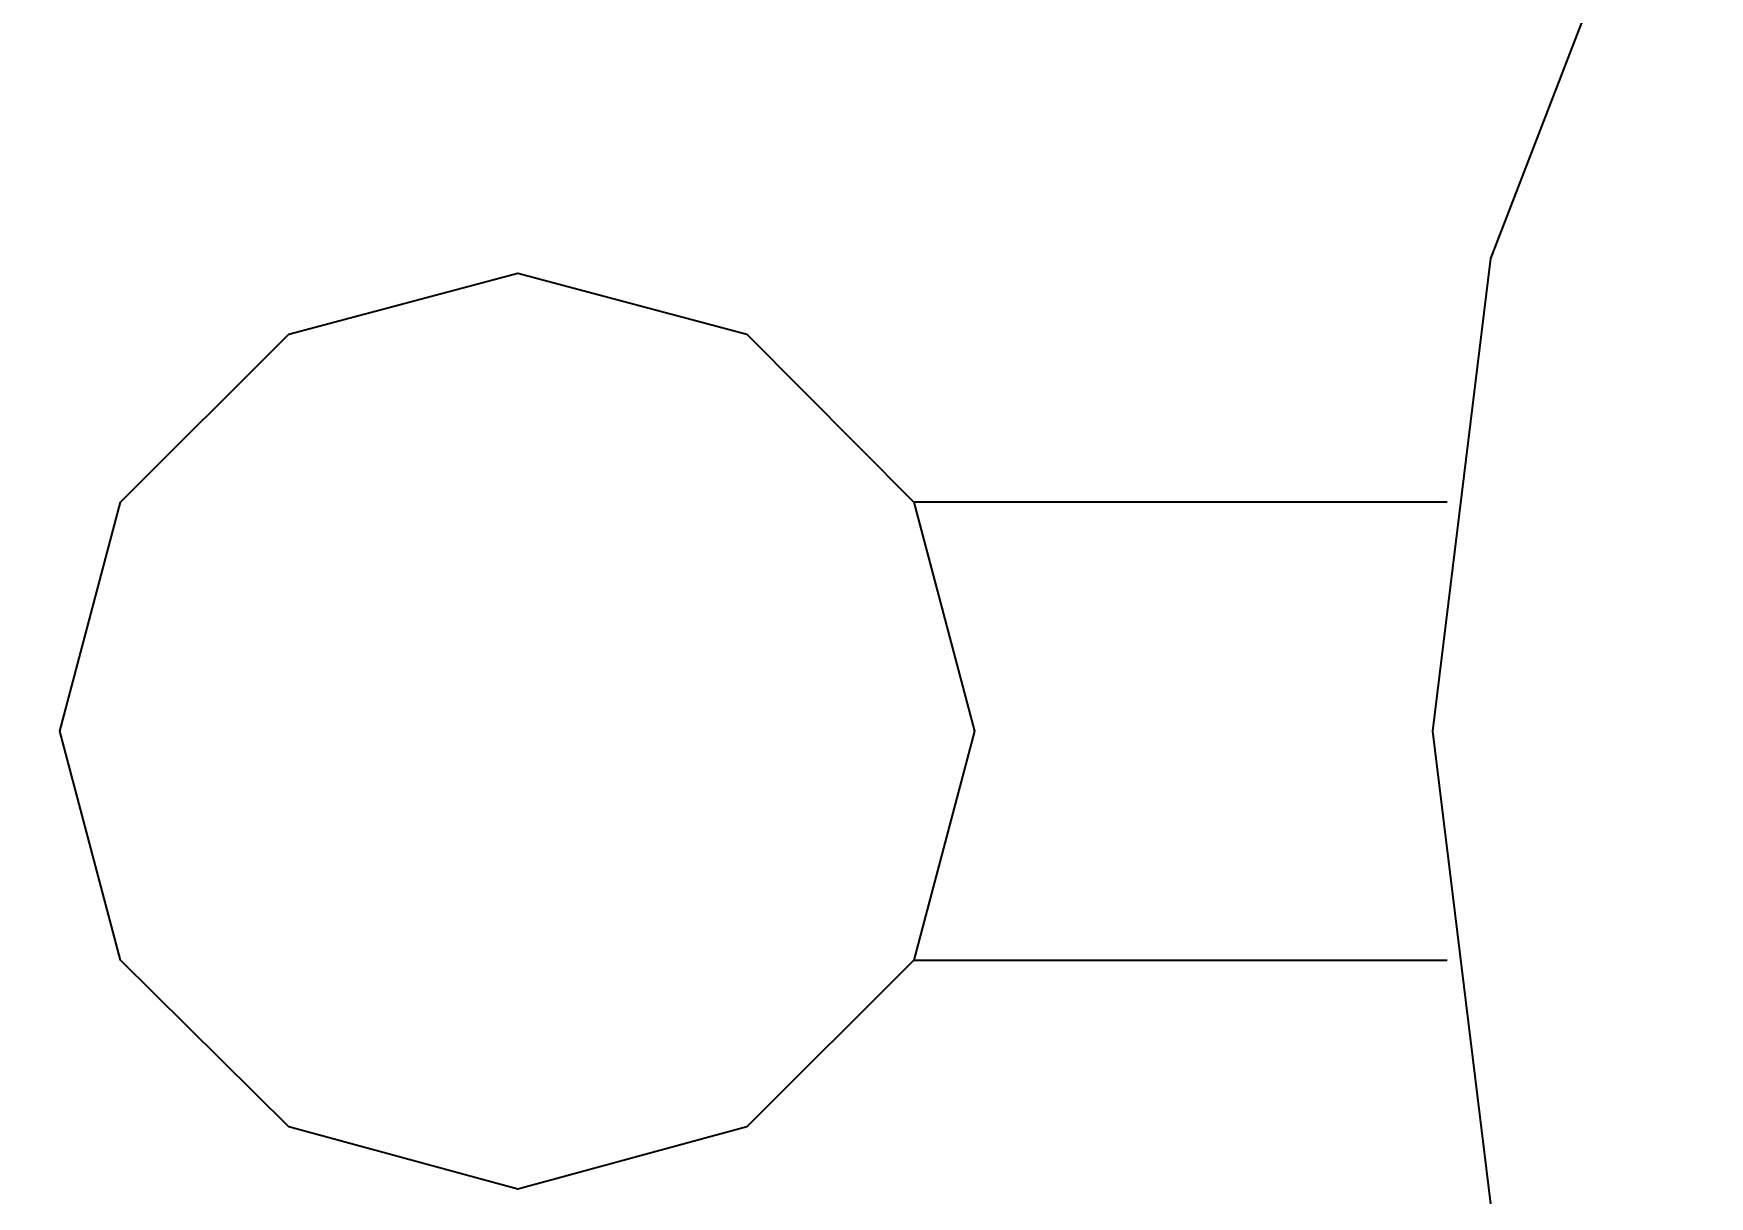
# Model space of a CAD drawing. Header units: millimetres. Extents: x -1932176 to 78768, y -1967 to 1266654.
# Drawn here: x -1729950.13 to -1729915.89, y 1218446.24 to 1218470 of the extents above; entities that cross this region are included whole.
import ezdxf

# ---------------------------------------------------------------- set-up
doc = ezdxf.new("R2010")
doc.units = ezdxf.units.MM
doc.styles.get("Standard").update_dxf_attribs({"font": 'arial.ttf'})
doc.dimstyles.new('ISO-25', dxfattribs={"dimtxt": 150, "dimasz": 2.5, "dimexe": 1.25, "dimexo": 0.625, "dimtad": 1, "dimtxsty": 'Standard', "dimcen": 2.5, "dimadec": 0, "dimazin": 0, "dimtfac": 1, "dimtmove": 0, "dimatfit": 3, "dimfxl": 1, "dimarcsym": 0})

# ---------------------------------------------------------------- blocks, each defined once
blk = doc.blocks.new('*D401')
at = {"color": 0, "lineweight": -2, "ltscale": 30, "transparency": 16777216}
for p, q in [((-1730330.11, 1218540.604), (-1730330.11, 1218036.005)), ((-1728530.055, 1218540.604), (-1728530.055, 1218036.005)), ((-1730327.61, 1218037.255), (-1728532.555, 1218037.255))]:
    blk.add_line(p, q, dxfattribs=at)
at = {"color": 0, "ltscale": 30, "transparency": 16777216}
for points in [[(-1730327.61, 1218037.671), (-1730327.61, 1218036.838), (-1730330.11, 1218037.255)], [(-1728532.555, 1218037.671), (-1728532.555, 1218036.838), (-1728530.055, 1218037.255)]]:
    blk.add_solid(points, dxfattribs=at)
at = {"layer": 'Defpoints', "color": 0, "ltscale": 30, "transparency": 16777216}
for p in [(-1730330.11, 1218541.229), (-1728530.055, 1218541.229), (-1728530.055, 1218037.255)]:
    blk.add_point(p, dxfattribs=at)
at = {"color": 0, "ltscale": 30, "transparency": 16777216, "insert": (-1729573.64, 1218088.937), "char_height": 100, "attachment_point": 5}
blk.add_mtext('1800', dxfattribs=at)
blk = doc.blocks.new('*D403')
at = {"color": 0, "lineweight": -2, "ltscale": 30, "transparency": 16777216}
for p, q in [((-1730309.43, 1218521.229), (-1730037.994, 1218521.23)), ((-1730039.244, 1218518.73), (-1730039.239, 1217043.73)), ((-1730309.424, 1217041.229), (-1730037.989, 1217041.23))]:
    blk.add_line(p, q, dxfattribs=at)
at = {"color": 0, "ltscale": 30, "transparency": 16777216}
for points in [[(-1730038.828, 1218518.73), (-1730039.661, 1218518.73), (-1730039.244, 1218521.23)], [(-1730038.822, 1217043.73), (-1730039.655, 1217043.73), (-1730039.239, 1217041.23)]]:
    blk.add_solid(points, dxfattribs=at)
at = {"layer": 'Defpoints', "color": 0, "ltscale": 30, "transparency": 16777216}
for p in [(-1730310.055, 1218521.229), (-1730310.049, 1217041.229), (-1730039.239, 1217041.23)]:
    blk.add_point(p, dxfattribs=at)
at = {"color": 0, "ltscale": 30, "transparency": 16777216, "insert": (-1729962.031, 1217793.429), "char_height": 150, "attachment_point": 5, "rotation": 270.0002}
blk.add_mtext('1480', dxfattribs=at)

msp = doc.modelspace()

# ---------------------------------------------------------------- linework, layer by layer
for points in [[(-1729920.36108, 1218465.40018), (-1729916.86625, 1218474.46306)], [(-1729920.36108, 1218465.40018), (-1729916.86625, 1218474.46306)], [(-1729920.36108, 1218465.40018), (-1729916.86625, 1218474.46306)], [(-1729920.36108, 1218465.40018), (-1729916.86625, 1218474.46306)], [(-1729920.36108, 1218465.40018), (-1729916.86625, 1218474.46306)], [(-1729920.36108, 1218465.40018), (-1729916.86625, 1218474.46306)], [(-1729920.36108, 1218465.40018), (-1729916.86625, 1218474.46306)], [(-1729920.36108, 1218465.40018), (-1729916.86625, 1218474.46306)], [(-1729920.36108, 1218465.40018), (-1729916.86625, 1218474.46306)], [(-1729920.36108, 1218465.40018), (-1729916.86625, 1218474.46306)], [(-1729920.36108, 1218465.40018), (-1729916.86625, 1218474.46306)], [(-1729920.36108, 1218465.40018), (-1729916.86625, 1218474.46306)], [(-1729920.36108, 1218465.40018), (-1729916.86625, 1218474.46306)], [(-1729920.36108, 1218465.40018), (-1729916.86625, 1218474.46306)], [(-1729920.36108, 1218465.40018), (-1729916.86625, 1218474.46306)], [(-1729920.36108, 1218465.40018), (-1729916.86625, 1218474.46306)], [(-1729920.36108, 1218465.40018), (-1729916.86625, 1218474.46306)], [(-1729920.36108, 1218465.40018), (-1729916.86625, 1218474.46306)], [(-1729920.36108, 1218465.40018), (-1729916.86625, 1218474.46306)], [(-1729920.36108, 1218465.40018), (-1729916.86625, 1218474.46306)], [(-1729920.36108, 1218465.40018), (-1729916.86625, 1218474.46306)], [(-1729920.36108, 1218465.40018), (-1729916.86625, 1218474.46306)], [(-1729920.36108, 1218465.40018), (-1729916.86625, 1218474.46306)], [(-1729920.36108, 1218465.40018), (-1729916.86625, 1218474.46306)], [(-1729920.36108, 1218465.40018), (-1729916.86625, 1218474.46306)], [(-1729920.36108, 1218465.40018), (-1729916.86625, 1218474.46306)], [(-1729920.36108, 1218465.40018), (-1729916.86625, 1218474.46306)], [(-1729920.36108, 1218465.40018), (-1729916.86625, 1218474.46306)], [(-1729920.36108, 1218465.40018), (-1729916.86625, 1218474.46306)], [(-1729920.36108, 1218465.40018), (-1729916.86625, 1218474.46306)], [(-1729920.36108, 1218465.40018), (-1729916.86625, 1218474.46306)], [(-1729920.36108, 1218465.40018), (-1729916.86625, 1218474.46306)], [(-1729920.36108, 1218465.40018), (-1729916.86625, 1218474.46306)], [(-1729920.36108, 1218465.40018), (-1729916.86625, 1218474.46306)], [(-1729920.36108, 1218465.40018), (-1729916.86625, 1218474.46306)], [(-1729920.36108, 1218465.40018), (-1729916.86625, 1218474.46306)], [(-1729920.36108, 1218465.40018), (-1729916.86625, 1218474.46306)], [(-1729920.36108, 1218465.40018), (-1729916.86625, 1218474.46306)], [(-1729920.36108, 1218465.40018), (-1729916.86625, 1218474.46306)], [(-1729920.36108, 1218465.40018), (-1729916.86625, 1218474.46306)], [(-1729920.36108, 1218465.40018), (-1729916.86625, 1218474.46306)], [(-1729920.36108, 1218465.40018), (-1729916.86625, 1218474.46306)], [(-1729921.54577, 1218455.74497), (-1729920.36108, 1218465.40018)], [(-1729921.54577, 1218455.74497), (-1729920.36108, 1218465.40018)], [(-1729921.54577, 1218455.74497), (-1729920.36108, 1218465.40018)], [(-1729921.54577, 1218455.74497), (-1729920.36108, 1218465.40018)], [(-1729921.54577, 1218455.74497), (-1729920.36108, 1218465.40018)], [(-1729921.54577, 1218455.74497), (-1729920.36108, 1218465.40018)], [(-1729921.54577, 1218455.74497), (-1729920.36108, 1218465.40018)], [(-1729921.54577, 1218455.74497), (-1729920.36108, 1218465.40018)], [(-1729921.54577, 1218455.74497), (-1729920.36108, 1218465.40018)], [(-1729921.54577, 1218455.74497), (-1729920.36108, 1218465.40018)], [(-1729921.54577, 1218455.74497), (-1729920.36108, 1218465.40018)], [(-1729921.54577, 1218455.74497), (-1729920.36108, 1218465.40018)], [(-1729921.54577, 1218455.74497), (-1729920.36108, 1218465.40018)], [(-1729921.54577, 1218455.74497), (-1729920.36108, 1218465.40018)], [(-1729921.54577, 1218455.74497), (-1729920.36108, 1218465.40018)], [(-1729921.54577, 1218455.74497), (-1729920.36108, 1218465.40018)], [(-1729921.54577, 1218455.74497), (-1729920.36108, 1218465.40018)], [(-1729921.54577, 1218455.74497), (-1729920.36108, 1218465.40018)], [(-1729921.54577, 1218455.74497), (-1729920.36108, 1218465.40018)], [(-1729921.54577, 1218455.74497), (-1729920.36108, 1218465.40018)], [(-1729921.54577, 1218455.74497), (-1729920.36108, 1218465.40018)], [(-1729921.54577, 1218455.74497), (-1729920.36108, 1218465.40018)], [(-1729921.54577, 1218455.74497), (-1729920.36108, 1218465.40018)], [(-1729921.54577, 1218455.74497), (-1729920.36108, 1218465.40018)], [(-1729921.54577, 1218455.74497), (-1729920.36108, 1218465.40018)], [(-1729921.54577, 1218455.74497), (-1729920.36108, 1218465.40018)], [(-1729921.54577, 1218455.74497), (-1729920.36108, 1218465.40018)], [(-1729921.54577, 1218455.74497), (-1729920.36108, 1218465.40018)], [(-1729921.54577, 1218455.74497), (-1729920.36108, 1218465.40018)], [(-1729921.54577, 1218455.74497), (-1729920.36108, 1218465.40018)], [(-1729921.54577, 1218455.74497), (-1729920.36108, 1218465.40018)], [(-1729921.54577, 1218455.74497), (-1729920.36108, 1218465.40018)], [(-1729921.54577, 1218455.74497), (-1729920.36108, 1218465.40018)], [(-1729921.54577, 1218455.74497), (-1729920.36108, 1218465.40018)], [(-1729921.54577, 1218455.74497), (-1729920.36108, 1218465.40018)], [(-1729921.54577, 1218455.74497), (-1729920.36108, 1218465.40018)], [(-1729921.54577, 1218455.74497), (-1729920.36108, 1218465.40018)], [(-1729921.54577, 1218455.74497), (-1729920.36108, 1218465.40018)], [(-1729921.54577, 1218455.74497), (-1729920.36108, 1218465.40018)], [(-1729921.54577, 1218455.74497), (-1729920.36108, 1218465.40018)], [(-1729921.54577, 1218455.74497), (-1729920.36108, 1218465.40018)], [(-1729921.54577, 1218455.74497), (-1729920.36108, 1218465.40018)], [(-1729921.2496, 1218460.42449), (-1729932.14874, 1218460.42449)], [(-1729921.2496, 1218460.42449), (-1729932.14874, 1218460.42449)], [(-1729921.2496, 1218460.42449), (-1729932.14874, 1218460.42449)], [(-1729921.2496, 1218460.42449), (-1729932.14874, 1218460.42449)], [(-1729921.2496, 1218460.42449), (-1729932.14874, 1218460.42449)], [(-1729921.2496, 1218460.42449), (-1729932.14874, 1218460.42449)], [(-1729921.2496, 1218460.42449), (-1729932.14874, 1218460.42449)], [(-1729921.2496, 1218460.42449), (-1729932.14874, 1218460.42449)], [(-1729921.2496, 1218460.42449), (-1729932.14874, 1218460.42449)], [(-1729921.2496, 1218460.42449), (-1729932.14874, 1218460.42449)], [(-1729921.2496, 1218460.42449), (-1729932.14874, 1218460.42449)], [(-1729921.2496, 1218460.42449), (-1729932.14874, 1218460.42449)], [(-1729921.2496, 1218460.42449), (-1729932.14874, 1218460.42449)], [(-1729921.2496, 1218460.42449), (-1729932.14874, 1218460.42449)], [(-1729921.2496, 1218460.42449), (-1729932.14874, 1218460.42449)], [(-1729921.2496, 1218460.42449), (-1729932.14874, 1218460.42449)], [(-1729921.2496, 1218460.42449), (-1729932.14874, 1218460.42449)], [(-1729921.2496, 1218460.42449), (-1729932.14874, 1218460.42449)], [(-1729921.2496, 1218460.42449), (-1729932.14874, 1218460.42449)], [(-1729921.2496, 1218460.42449), (-1729932.14874, 1218460.42449)], [(-1729921.2496, 1218460.42449), (-1729932.14874, 1218460.42449)], [(-1729921.2496, 1218460.42449), (-1729932.14874, 1218460.42449)], [(-1729921.2496, 1218460.42449), (-1729932.14874, 1218460.42449)], [(-1729921.2496, 1218460.42449), (-1729932.14874, 1218460.42449)], [(-1729921.2496, 1218460.42449), (-1729932.14874, 1218460.42449)], [(-1729921.2496, 1218460.42449), (-1729932.14874, 1218460.42449)], [(-1729921.2496, 1218460.42449), (-1729932.14874, 1218460.42449)], [(-1729921.2496, 1218460.42449), (-1729932.14874, 1218460.42449)], [(-1729921.2496, 1218460.42449), (-1729932.14874, 1218460.42449)], [(-1729921.2496, 1218460.42449), (-1729932.14874, 1218460.42449)], [(-1729921.2496, 1218460.42449), (-1729932.14874, 1218460.42449)], [(-1729921.2496, 1218460.42449), (-1729932.14874, 1218460.42449)], [(-1729921.2496, 1218460.42449), (-1729932.14874, 1218460.42449)], [(-1729921.2496, 1218460.42449), (-1729932.14874, 1218460.42449)], [(-1729921.2496, 1218460.42449), (-1729932.14874, 1218460.42449)], [(-1729921.2496, 1218460.42449), (-1729932.14874, 1218460.42449)], [(-1729921.2496, 1218460.42449), (-1729932.14874, 1218460.42449)], [(-1729921.2496, 1218460.42449), (-1729932.14874, 1218460.42449)], [(-1729921.2496, 1218460.42449), (-1729932.14874, 1218460.42449)], [(-1729921.2496, 1218460.42449), (-1729932.14874, 1218460.42449)], [(-1729921.2496, 1218460.42449), (-1729932.14874, 1218460.42449)], [(-1729921.2496, 1218460.42449), (-1729932.14874, 1218460.42449)], [(-1729920.36108, 1218446.08975), (-1729921.54577, 1218455.74497)], [(-1729920.36108, 1218446.08975), (-1729921.54577, 1218455.74497)], [(-1729920.36108, 1218446.08975), (-1729921.54577, 1218455.74497)], [(-1729920.36108, 1218446.08975), (-1729921.54577, 1218455.74497)], [(-1729920.36108, 1218446.08975), (-1729921.54577, 1218455.74497)], [(-1729920.36108, 1218446.08975), (-1729921.54577, 1218455.74497)], [(-1729920.36108, 1218446.08975), (-1729921.54577, 1218455.74497)], [(-1729920.36108, 1218446.08975), (-1729921.54577, 1218455.74497)], [(-1729920.36108, 1218446.08975), (-1729921.54577, 1218455.74497)], [(-1729920.36108, 1218446.08975), (-1729921.54577, 1218455.74497)], [(-1729920.36108, 1218446.08975), (-1729921.54577, 1218455.74497)], [(-1729920.36108, 1218446.08975), (-1729921.54577, 1218455.74497)], [(-1729920.36108, 1218446.08975), (-1729921.54577, 1218455.74497)], [(-1729920.36108, 1218446.08975), (-1729921.54577, 1218455.74497)], [(-1729920.36108, 1218446.08975), (-1729921.54577, 1218455.74497)], [(-1729920.36108, 1218446.08975), (-1729921.54577, 1218455.74497)], [(-1729920.36108, 1218446.08975), (-1729921.54577, 1218455.74497)], [(-1729920.36108, 1218446.08975), (-1729921.54577, 1218455.74497)], [(-1729920.36108, 1218446.08975), (-1729921.54577, 1218455.74497)], [(-1729920.36108, 1218446.08975), (-1729921.54577, 1218455.74497)], [(-1729920.36108, 1218446.08975), (-1729921.54577, 1218455.74497)], [(-1729920.36108, 1218446.08975), (-1729921.54577, 1218455.74497)], [(-1729920.36108, 1218446.08975), (-1729921.54577, 1218455.74497)], [(-1729920.36108, 1218446.08975), (-1729921.54577, 1218455.74497)], [(-1729920.36108, 1218446.08975), (-1729921.54577, 1218455.74497)], [(-1729920.36108, 1218446.08975), (-1729921.54577, 1218455.74497)], [(-1729920.36108, 1218446.08975), (-1729921.54577, 1218455.74497)], [(-1729920.36108, 1218446.08975), (-1729921.54577, 1218455.74497)], [(-1729920.36108, 1218446.08975), (-1729921.54577, 1218455.74497)], [(-1729920.36108, 1218446.08975), (-1729921.54577, 1218455.74497)], [(-1729920.36108, 1218446.08975), (-1729921.54577, 1218455.74497)], [(-1729920.36108, 1218446.08975), (-1729921.54577, 1218455.74497)], [(-1729920.36108, 1218446.08975), (-1729921.54577, 1218455.74497)], [(-1729920.36108, 1218446.08975), (-1729921.54577, 1218455.74497)], [(-1729920.36108, 1218446.08975), (-1729921.54577, 1218455.74497)], [(-1729920.36108, 1218446.08975), (-1729921.54577, 1218455.74497)], [(-1729920.36108, 1218446.08975), (-1729921.54577, 1218455.74497)], [(-1729920.36108, 1218446.08975), (-1729921.54577, 1218455.74497)], [(-1729920.36108, 1218446.08975), (-1729921.54577, 1218455.74497)], [(-1729920.36108, 1218446.08975), (-1729921.54577, 1218455.74497)], [(-1729920.36108, 1218446.08975), (-1729921.54577, 1218455.74497)], [(-1729920.36108, 1218446.08975), (-1729921.54577, 1218455.74497)], [(-1729932.14874, 1218451.06544), (-1729921.2496, 1218451.06544)], [(-1729932.14874, 1218451.06544), (-1729921.2496, 1218451.06544)], [(-1729932.14874, 1218451.06544), (-1729921.2496, 1218451.06544)], [(-1729932.14874, 1218451.06544), (-1729921.2496, 1218451.06544)], [(-1729932.14874, 1218451.06544), (-1729921.2496, 1218451.06544)], [(-1729932.14874, 1218451.06544), (-1729921.2496, 1218451.06544)], [(-1729932.14874, 1218451.06544), (-1729921.2496, 1218451.06544)], [(-1729932.14874, 1218451.06544), (-1729921.2496, 1218451.06544)], [(-1729932.14874, 1218451.06544), (-1729921.2496, 1218451.06544)], [(-1729932.14874, 1218451.06544), (-1729921.2496, 1218451.06544)], [(-1729932.14874, 1218451.06544), (-1729921.2496, 1218451.06544)], [(-1729932.14874, 1218451.06544), (-1729921.2496, 1218451.06544)], [(-1729932.14874, 1218451.06544), (-1729921.2496, 1218451.06544)], [(-1729932.14874, 1218451.06544), (-1729921.2496, 1218451.06544)], [(-1729932.14874, 1218451.06544), (-1729921.2496, 1218451.06544)], [(-1729932.14874, 1218451.06544), (-1729921.2496, 1218451.06544)], [(-1729932.14874, 1218451.06544), (-1729921.2496, 1218451.06544)], [(-1729932.14874, 1218451.06544), (-1729921.2496, 1218451.06544)], [(-1729932.14874, 1218451.06544), (-1729921.2496, 1218451.06544)], [(-1729932.14874, 1218451.06544), (-1729921.2496, 1218451.06544)], [(-1729932.14874, 1218451.06544), (-1729921.2496, 1218451.06544)], [(-1729932.14874, 1218451.06544), (-1729921.2496, 1218451.06544)], [(-1729932.14874, 1218451.06544), (-1729921.2496, 1218451.06544)], [(-1729932.14874, 1218451.06544), (-1729921.2496, 1218451.06544)], [(-1729932.14874, 1218451.06544), (-1729921.2496, 1218451.06544)], [(-1729932.14874, 1218451.06544), (-1729921.2496, 1218451.06544)], [(-1729932.14874, 1218451.06544), (-1729921.2496, 1218451.06544)], [(-1729932.14874, 1218451.06544), (-1729921.2496, 1218451.06544)], [(-1729932.14874, 1218451.06544), (-1729921.2496, 1218451.06544)], [(-1729932.14874, 1218451.06544), (-1729921.2496, 1218451.06544)], [(-1729932.14874, 1218451.06544), (-1729921.2496, 1218451.06544)], [(-1729932.14874, 1218451.06544), (-1729921.2496, 1218451.06544)], [(-1729932.14874, 1218451.06544), (-1729921.2496, 1218451.06544)], [(-1729932.14874, 1218451.06544), (-1729921.2496, 1218451.06544)], [(-1729932.14874, 1218451.06544), (-1729921.2496, 1218451.06544)], [(-1729932.14874, 1218451.06544), (-1729921.2496, 1218451.06544)], [(-1729932.14874, 1218451.06544), (-1729921.2496, 1218451.06544)], [(-1729932.14874, 1218451.06544), (-1729921.2496, 1218451.06544)], [(-1729932.14874, 1218451.06544), (-1729921.2496, 1218451.06544)], [(-1729932.14874, 1218451.06544), (-1729921.2496, 1218451.06544)], [(-1729932.14874, 1218451.06544), (-1729921.2496, 1218451.06544)], [(-1729932.14874, 1218451.06544), (-1729921.2496, 1218451.06544)]]:
    msp.add_lwpolyline(points)
msp.add_lwpolyline([(-1729948.34937, 1218451.06544), (-1729949.59329, 1218455.74497), (-1729948.34937, 1218460.42449), (-1729944.91377, 1218463.86009), (-1729940.23425, 1218465.10401), (-1729935.55472, 1218463.86009), (-1729932.14874, 1218460.42449), (-1729930.90482, 1218455.74497), (-1729932.14874, 1218451.06544), (-1729935.55472, 1218447.65946), (-1729940.23425, 1218446.38592), (-1729944.91377, 1218447.65946)], close=True)
msp.add_lwpolyline([(-1729948.34937, 1218451.06544), (-1729949.59329, 1218455.74497), (-1729948.34937, 1218460.42449), (-1729944.91377, 1218463.86009), (-1729940.23425, 1218465.10401), (-1729935.55472, 1218463.86009), (-1729932.14874, 1218460.42449), (-1729930.90482, 1218455.74497), (-1729932.14874, 1218451.06544), (-1729935.55472, 1218447.65946), (-1729940.23425, 1218446.38592), (-1729944.91377, 1218447.65946)], close=True)
msp.add_lwpolyline([(-1729948.34937, 1218451.06544), (-1729949.59329, 1218455.74497), (-1729948.34937, 1218460.42449), (-1729944.91377, 1218463.86009), (-1729940.23425, 1218465.10401), (-1729935.55472, 1218463.86009), (-1729932.14874, 1218460.42449), (-1729930.90482, 1218455.74497), (-1729932.14874, 1218451.06544), (-1729935.55472, 1218447.65946), (-1729940.23425, 1218446.38592), (-1729944.91377, 1218447.65946)], close=True)
msp.add_lwpolyline([(-1729948.34937, 1218451.06544), (-1729949.59329, 1218455.74497), (-1729948.34937, 1218460.42449), (-1729944.91377, 1218463.86009), (-1729940.23425, 1218465.10401), (-1729935.55472, 1218463.86009), (-1729932.14874, 1218460.42449), (-1729930.90482, 1218455.74497), (-1729932.14874, 1218451.06544), (-1729935.55472, 1218447.65946), (-1729940.23425, 1218446.38592), (-1729944.91377, 1218447.65946)], close=True)
msp.add_lwpolyline([(-1729948.34937, 1218451.06544), (-1729949.59329, 1218455.74497), (-1729948.34937, 1218460.42449), (-1729944.91377, 1218463.86009), (-1729940.23425, 1218465.10401), (-1729935.55472, 1218463.86009), (-1729932.14874, 1218460.42449), (-1729930.90482, 1218455.74497), (-1729932.14874, 1218451.06544), (-1729935.55472, 1218447.65946), (-1729940.23425, 1218446.38592), (-1729944.91377, 1218447.65946)], close=True)
msp.add_lwpolyline([(-1729948.34937, 1218451.06544), (-1729949.59329, 1218455.74497), (-1729948.34937, 1218460.42449), (-1729944.91377, 1218463.86009), (-1729940.23425, 1218465.10401), (-1729935.55472, 1218463.86009), (-1729932.14874, 1218460.42449), (-1729930.90482, 1218455.74497), (-1729932.14874, 1218451.06544), (-1729935.55472, 1218447.65946), (-1729940.23425, 1218446.38592), (-1729944.91377, 1218447.65946)], close=True)
msp.add_lwpolyline([(-1729948.34937, 1218451.06544), (-1729949.59329, 1218455.74497), (-1729948.34937, 1218460.42449), (-1729944.91377, 1218463.86009), (-1729940.23425, 1218465.10401), (-1729935.55472, 1218463.86009), (-1729932.14874, 1218460.42449), (-1729930.90482, 1218455.74497), (-1729932.14874, 1218451.06544), (-1729935.55472, 1218447.65946), (-1729940.23425, 1218446.38592), (-1729944.91377, 1218447.65946)], close=True)
msp.add_lwpolyline([(-1729948.34937, 1218451.06544), (-1729949.59329, 1218455.74497), (-1729948.34937, 1218460.42449), (-1729944.91377, 1218463.86009), (-1729940.23425, 1218465.10401), (-1729935.55472, 1218463.86009), (-1729932.14874, 1218460.42449), (-1729930.90482, 1218455.74497), (-1729932.14874, 1218451.06544), (-1729935.55472, 1218447.65946), (-1729940.23425, 1218446.38592), (-1729944.91377, 1218447.65946)], close=True)
msp.add_lwpolyline([(-1729948.34937, 1218451.06544), (-1729949.59329, 1218455.74497), (-1729948.34937, 1218460.42449), (-1729944.91377, 1218463.86009), (-1729940.23425, 1218465.10401), (-1729935.55472, 1218463.86009), (-1729932.14874, 1218460.42449), (-1729930.90482, 1218455.74497), (-1729932.14874, 1218451.06544), (-1729935.55472, 1218447.65946), (-1729940.23425, 1218446.38592), (-1729944.91377, 1218447.65946)], close=True)
msp.add_lwpolyline([(-1729948.34937, 1218451.06544), (-1729949.59329, 1218455.74497), (-1729948.34937, 1218460.42449), (-1729944.91377, 1218463.86009), (-1729940.23425, 1218465.10401), (-1729935.55472, 1218463.86009), (-1729932.14874, 1218460.42449), (-1729930.90482, 1218455.74497), (-1729932.14874, 1218451.06544), (-1729935.55472, 1218447.65946), (-1729940.23425, 1218446.38592), (-1729944.91377, 1218447.65946)], close=True)
msp.add_lwpolyline([(-1729948.34937, 1218451.06544), (-1729949.59329, 1218455.74497), (-1729948.34937, 1218460.42449), (-1729944.91377, 1218463.86009), (-1729940.23425, 1218465.10401), (-1729935.55472, 1218463.86009), (-1729932.14874, 1218460.42449), (-1729930.90482, 1218455.74497), (-1729932.14874, 1218451.06544), (-1729935.55472, 1218447.65946), (-1729940.23425, 1218446.38592), (-1729944.91377, 1218447.65946)], close=True)
msp.add_lwpolyline([(-1729948.34937, 1218451.06544), (-1729949.59329, 1218455.74497), (-1729948.34937, 1218460.42449), (-1729944.91377, 1218463.86009), (-1729940.23425, 1218465.10401), (-1729935.55472, 1218463.86009), (-1729932.14874, 1218460.42449), (-1729930.90482, 1218455.74497), (-1729932.14874, 1218451.06544), (-1729935.55472, 1218447.65946), (-1729940.23425, 1218446.38592), (-1729944.91377, 1218447.65946)], close=True)
msp.add_lwpolyline([(-1729948.34937, 1218451.06544), (-1729949.59329, 1218455.74497), (-1729948.34937, 1218460.42449), (-1729944.91377, 1218463.86009), (-1729940.23425, 1218465.10401), (-1729935.55472, 1218463.86009), (-1729932.14874, 1218460.42449), (-1729930.90482, 1218455.74497), (-1729932.14874, 1218451.06544), (-1729935.55472, 1218447.65946), (-1729940.23425, 1218446.38592), (-1729944.91377, 1218447.65946)], close=True)
msp.add_lwpolyline([(-1729948.34937, 1218451.06544), (-1729949.59329, 1218455.74497), (-1729948.34937, 1218460.42449), (-1729944.91377, 1218463.86009), (-1729940.23425, 1218465.10401), (-1729935.55472, 1218463.86009), (-1729932.14874, 1218460.42449), (-1729930.90482, 1218455.74497), (-1729932.14874, 1218451.06544), (-1729935.55472, 1218447.65946), (-1729940.23425, 1218446.38592), (-1729944.91377, 1218447.65946)], close=True)
msp.add_lwpolyline([(-1729948.34937, 1218451.06544), (-1729949.59329, 1218455.74497), (-1729948.34937, 1218460.42449), (-1729944.91377, 1218463.86009), (-1729940.23425, 1218465.10401), (-1729935.55472, 1218463.86009), (-1729932.14874, 1218460.42449), (-1729930.90482, 1218455.74497), (-1729932.14874, 1218451.06544), (-1729935.55472, 1218447.65946), (-1729940.23425, 1218446.38592), (-1729944.91377, 1218447.65946)], close=True)
msp.add_lwpolyline([(-1729948.34937, 1218451.06544), (-1729949.59329, 1218455.74497), (-1729948.34937, 1218460.42449), (-1729944.91377, 1218463.86009), (-1729940.23425, 1218465.10401), (-1729935.55472, 1218463.86009), (-1729932.14874, 1218460.42449), (-1729930.90482, 1218455.74497), (-1729932.14874, 1218451.06544), (-1729935.55472, 1218447.65946), (-1729940.23425, 1218446.38592), (-1729944.91377, 1218447.65946)], close=True)
msp.add_lwpolyline([(-1729948.34937, 1218451.06544), (-1729949.59329, 1218455.74497), (-1729948.34937, 1218460.42449), (-1729944.91377, 1218463.86009), (-1729940.23425, 1218465.10401), (-1729935.55472, 1218463.86009), (-1729932.14874, 1218460.42449), (-1729930.90482, 1218455.74497), (-1729932.14874, 1218451.06544), (-1729935.55472, 1218447.65946), (-1729940.23425, 1218446.38592), (-1729944.91377, 1218447.65946)], close=True)
msp.add_lwpolyline([(-1729948.34937, 1218451.06544), (-1729949.59329, 1218455.74497), (-1729948.34937, 1218460.42449), (-1729944.91377, 1218463.86009), (-1729940.23425, 1218465.10401), (-1729935.55472, 1218463.86009), (-1729932.14874, 1218460.42449), (-1729930.90482, 1218455.74497), (-1729932.14874, 1218451.06544), (-1729935.55472, 1218447.65946), (-1729940.23425, 1218446.38592), (-1729944.91377, 1218447.65946)], close=True)
msp.add_lwpolyline([(-1729948.34937, 1218451.06544), (-1729949.59329, 1218455.74497), (-1729948.34937, 1218460.42449), (-1729944.91377, 1218463.86009), (-1729940.23425, 1218465.10401), (-1729935.55472, 1218463.86009), (-1729932.14874, 1218460.42449), (-1729930.90482, 1218455.74497), (-1729932.14874, 1218451.06544), (-1729935.55472, 1218447.65946), (-1729940.23425, 1218446.38592), (-1729944.91377, 1218447.65946)], close=True)
msp.add_lwpolyline([(-1729948.34937, 1218451.06544), (-1729949.59329, 1218455.74497), (-1729948.34937, 1218460.42449), (-1729944.91377, 1218463.86009), (-1729940.23425, 1218465.10401), (-1729935.55472, 1218463.86009), (-1729932.14874, 1218460.42449), (-1729930.90482, 1218455.74497), (-1729932.14874, 1218451.06544), (-1729935.55472, 1218447.65946), (-1729940.23425, 1218446.38592), (-1729944.91377, 1218447.65946)], close=True)
msp.add_lwpolyline([(-1729948.34937, 1218451.06544), (-1729949.59329, 1218455.74497), (-1729948.34937, 1218460.42449), (-1729944.91377, 1218463.86009), (-1729940.23425, 1218465.10401), (-1729935.55472, 1218463.86009), (-1729932.14874, 1218460.42449), (-1729930.90482, 1218455.74497), (-1729932.14874, 1218451.06544), (-1729935.55472, 1218447.65946), (-1729940.23425, 1218446.38592), (-1729944.91377, 1218447.65946)], close=True)
msp.add_lwpolyline([(-1729948.34937, 1218451.06544), (-1729949.59329, 1218455.74497), (-1729948.34937, 1218460.42449), (-1729944.91377, 1218463.86009), (-1729940.23425, 1218465.10401), (-1729935.55472, 1218463.86009), (-1729932.14874, 1218460.42449), (-1729930.90482, 1218455.74497), (-1729932.14874, 1218451.06544), (-1729935.55472, 1218447.65946), (-1729940.23425, 1218446.38592), (-1729944.91377, 1218447.65946)], close=True)
msp.add_lwpolyline([(-1729948.34937, 1218451.06544), (-1729949.59329, 1218455.74497), (-1729948.34937, 1218460.42449), (-1729944.91377, 1218463.86009), (-1729940.23425, 1218465.10401), (-1729935.55472, 1218463.86009), (-1729932.14874, 1218460.42449), (-1729930.90482, 1218455.74497), (-1729932.14874, 1218451.06544), (-1729935.55472, 1218447.65946), (-1729940.23425, 1218446.38592), (-1729944.91377, 1218447.65946)], close=True)
msp.add_lwpolyline([(-1729948.34937, 1218451.06544), (-1729949.59329, 1218455.74497), (-1729948.34937, 1218460.42449), (-1729944.91377, 1218463.86009), (-1729940.23425, 1218465.10401), (-1729935.55472, 1218463.86009), (-1729932.14874, 1218460.42449), (-1729930.90482, 1218455.74497), (-1729932.14874, 1218451.06544), (-1729935.55472, 1218447.65946), (-1729940.23425, 1218446.38592), (-1729944.91377, 1218447.65946)], close=True)
msp.add_lwpolyline([(-1729948.34937, 1218451.06544), (-1729949.59329, 1218455.74497), (-1729948.34937, 1218460.42449), (-1729944.91377, 1218463.86009), (-1729940.23425, 1218465.10401), (-1729935.55472, 1218463.86009), (-1729932.14874, 1218460.42449), (-1729930.90482, 1218455.74497), (-1729932.14874, 1218451.06544), (-1729935.55472, 1218447.65946), (-1729940.23425, 1218446.38592), (-1729944.91377, 1218447.65946)], close=True)
msp.add_lwpolyline([(-1729948.34937, 1218451.06544), (-1729949.59329, 1218455.74497), (-1729948.34937, 1218460.42449), (-1729944.91377, 1218463.86009), (-1729940.23425, 1218465.10401), (-1729935.55472, 1218463.86009), (-1729932.14874, 1218460.42449), (-1729930.90482, 1218455.74497), (-1729932.14874, 1218451.06544), (-1729935.55472, 1218447.65946), (-1729940.23425, 1218446.38592), (-1729944.91377, 1218447.65946)], close=True)
msp.add_lwpolyline([(-1729948.34937, 1218451.06544), (-1729949.59329, 1218455.74497), (-1729948.34937, 1218460.42449), (-1729944.91377, 1218463.86009), (-1729940.23425, 1218465.10401), (-1729935.55472, 1218463.86009), (-1729932.14874, 1218460.42449), (-1729930.90482, 1218455.74497), (-1729932.14874, 1218451.06544), (-1729935.55472, 1218447.65946), (-1729940.23425, 1218446.38592), (-1729944.91377, 1218447.65946)], close=True)
msp.add_lwpolyline([(-1729948.34937, 1218451.06544), (-1729949.59329, 1218455.74497), (-1729948.34937, 1218460.42449), (-1729944.91377, 1218463.86009), (-1729940.23425, 1218465.10401), (-1729935.55472, 1218463.86009), (-1729932.14874, 1218460.42449), (-1729930.90482, 1218455.74497), (-1729932.14874, 1218451.06544), (-1729935.55472, 1218447.65946), (-1729940.23425, 1218446.38592), (-1729944.91377, 1218447.65946)], close=True)
msp.add_lwpolyline([(-1729948.34937, 1218451.06544), (-1729949.59329, 1218455.74497), (-1729948.34937, 1218460.42449), (-1729944.91377, 1218463.86009), (-1729940.23425, 1218465.10401), (-1729935.55472, 1218463.86009), (-1729932.14874, 1218460.42449), (-1729930.90482, 1218455.74497), (-1729932.14874, 1218451.06544), (-1729935.55472, 1218447.65946), (-1729940.23425, 1218446.38592), (-1729944.91377, 1218447.65946)], close=True)
msp.add_lwpolyline([(-1729948.34937, 1218451.06544), (-1729949.59329, 1218455.74497), (-1729948.34937, 1218460.42449), (-1729944.91377, 1218463.86009), (-1729940.23425, 1218465.10401), (-1729935.55472, 1218463.86009), (-1729932.14874, 1218460.42449), (-1729930.90482, 1218455.74497), (-1729932.14874, 1218451.06544), (-1729935.55472, 1218447.65946), (-1729940.23425, 1218446.38592), (-1729944.91377, 1218447.65946)], close=True)
msp.add_lwpolyline([(-1729948.34937, 1218451.06544), (-1729949.59329, 1218455.74497), (-1729948.34937, 1218460.42449), (-1729944.91377, 1218463.86009), (-1729940.23425, 1218465.10401), (-1729935.55472, 1218463.86009), (-1729932.14874, 1218460.42449), (-1729930.90482, 1218455.74497), (-1729932.14874, 1218451.06544), (-1729935.55472, 1218447.65946), (-1729940.23425, 1218446.38592), (-1729944.91377, 1218447.65946)], close=True)
msp.add_lwpolyline([(-1729948.34937, 1218451.06544), (-1729949.59329, 1218455.74497), (-1729948.34937, 1218460.42449), (-1729944.91377, 1218463.86009), (-1729940.23425, 1218465.10401), (-1729935.55472, 1218463.86009), (-1729932.14874, 1218460.42449), (-1729930.90482, 1218455.74497), (-1729932.14874, 1218451.06544), (-1729935.55472, 1218447.65946), (-1729940.23425, 1218446.38592), (-1729944.91377, 1218447.65946)], close=True)
msp.add_lwpolyline([(-1729948.34937, 1218451.06544), (-1729949.59329, 1218455.74497), (-1729948.34937, 1218460.42449), (-1729944.91377, 1218463.86009), (-1729940.23425, 1218465.10401), (-1729935.55472, 1218463.86009), (-1729932.14874, 1218460.42449), (-1729930.90482, 1218455.74497), (-1729932.14874, 1218451.06544), (-1729935.55472, 1218447.65946), (-1729940.23425, 1218446.38592), (-1729944.91377, 1218447.65946)], close=True)
msp.add_lwpolyline([(-1729948.34937, 1218451.06544), (-1729949.59329, 1218455.74497), (-1729948.34937, 1218460.42449), (-1729944.91377, 1218463.86009), (-1729940.23425, 1218465.10401), (-1729935.55472, 1218463.86009), (-1729932.14874, 1218460.42449), (-1729930.90482, 1218455.74497), (-1729932.14874, 1218451.06544), (-1729935.55472, 1218447.65946), (-1729940.23425, 1218446.38592), (-1729944.91377, 1218447.65946)], close=True)
msp.add_lwpolyline([(-1729948.34937, 1218451.06544), (-1729949.59329, 1218455.74497), (-1729948.34937, 1218460.42449), (-1729944.91377, 1218463.86009), (-1729940.23425, 1218465.10401), (-1729935.55472, 1218463.86009), (-1729932.14874, 1218460.42449), (-1729930.90482, 1218455.74497), (-1729932.14874, 1218451.06544), (-1729935.55472, 1218447.65946), (-1729940.23425, 1218446.38592), (-1729944.91377, 1218447.65946)], close=True)
msp.add_lwpolyline([(-1729948.34937, 1218451.06544), (-1729949.59329, 1218455.74497), (-1729948.34937, 1218460.42449), (-1729944.91377, 1218463.86009), (-1729940.23425, 1218465.10401), (-1729935.55472, 1218463.86009), (-1729932.14874, 1218460.42449), (-1729930.90482, 1218455.74497), (-1729932.14874, 1218451.06544), (-1729935.55472, 1218447.65946), (-1729940.23425, 1218446.38592), (-1729944.91377, 1218447.65946)], close=True)
msp.add_lwpolyline([(-1729948.34937, 1218451.06544), (-1729949.59329, 1218455.74497), (-1729948.34937, 1218460.42449), (-1729944.91377, 1218463.86009), (-1729940.23425, 1218465.10401), (-1729935.55472, 1218463.86009), (-1729932.14874, 1218460.42449), (-1729930.90482, 1218455.74497), (-1729932.14874, 1218451.06544), (-1729935.55472, 1218447.65946), (-1729940.23425, 1218446.38592), (-1729944.91377, 1218447.65946)], close=True)
msp.add_lwpolyline([(-1729948.34937, 1218451.06544), (-1729949.59329, 1218455.74497), (-1729948.34937, 1218460.42449), (-1729944.91377, 1218463.86009), (-1729940.23425, 1218465.10401), (-1729935.55472, 1218463.86009), (-1729932.14874, 1218460.42449), (-1729930.90482, 1218455.74497), (-1729932.14874, 1218451.06544), (-1729935.55472, 1218447.65946), (-1729940.23425, 1218446.38592), (-1729944.91377, 1218447.65946)], close=True)
msp.add_lwpolyline([(-1729948.34937, 1218451.06544), (-1729949.59329, 1218455.74497), (-1729948.34937, 1218460.42449), (-1729944.91377, 1218463.86009), (-1729940.23425, 1218465.10401), (-1729935.55472, 1218463.86009), (-1729932.14874, 1218460.42449), (-1729930.90482, 1218455.74497), (-1729932.14874, 1218451.06544), (-1729935.55472, 1218447.65946), (-1729940.23425, 1218446.38592), (-1729944.91377, 1218447.65946)], close=True)
msp.add_lwpolyline([(-1729948.34937, 1218451.06544), (-1729949.59329, 1218455.74497), (-1729948.34937, 1218460.42449), (-1729944.91377, 1218463.86009), (-1729940.23425, 1218465.10401), (-1729935.55472, 1218463.86009), (-1729932.14874, 1218460.42449), (-1729930.90482, 1218455.74497), (-1729932.14874, 1218451.06544), (-1729935.55472, 1218447.65946), (-1729940.23425, 1218446.38592), (-1729944.91377, 1218447.65946)], close=True)
msp.add_lwpolyline([(-1729948.34937, 1218451.06544), (-1729949.59329, 1218455.74497), (-1729948.34937, 1218460.42449), (-1729944.91377, 1218463.86009), (-1729940.23425, 1218465.10401), (-1729935.55472, 1218463.86009), (-1729932.14874, 1218460.42449), (-1729930.90482, 1218455.74497), (-1729932.14874, 1218451.06544), (-1729935.55472, 1218447.65946), (-1729940.23425, 1218446.38592), (-1729944.91377, 1218447.65946)], close=True)
msp.add_lwpolyline([(-1729948.34937, 1218451.06544), (-1729949.59329, 1218455.74497), (-1729948.34937, 1218460.42449), (-1729944.91377, 1218463.86009), (-1729940.23425, 1218465.10401), (-1729935.55472, 1218463.86009), (-1729932.14874, 1218460.42449), (-1729930.90482, 1218455.74497), (-1729932.14874, 1218451.06544), (-1729935.55472, 1218447.65946), (-1729940.23425, 1218446.38592), (-1729944.91377, 1218447.65946)], close=True)

# ---------------------------------------------------------------- dimensions: what is measured, and where the dimension line sits
at = {"color": 252, "ltscale": 30}
dim = msp.add_linear_dim(base=(-1728530.0549, 1218037.25483), p1=(-1730330.11031, 1218541.22867), p2=(-1728530.0549, 1218541.22867), text='1800', dimstyle='ISO-25', override={"dimtxt": 100}, dxfattribs=at)
dim.commit()
dim.dimension.update_dxf_attribs({"geometry": '*D401', "text_midpoint": (-1729573.63973, 1218037.25483), "dimtype": 160})
dim = msp.add_linear_dim(base=(-1730039.23876, 1217041.22975), p1=(-1730310.0549, 1218521.22867), p2=(-1730310.04939, 1217041.22874), angle=270.000213, dimstyle='ISO-25', dxfattribs=at)
dim.commit()
dim.dimension.update_dxf_attribs({"geometry": '*D403', "text_midpoint": (-1730039.24156, 1217793.42915), "dimtype": 161})

doc.saveas('drawing.dxf')
